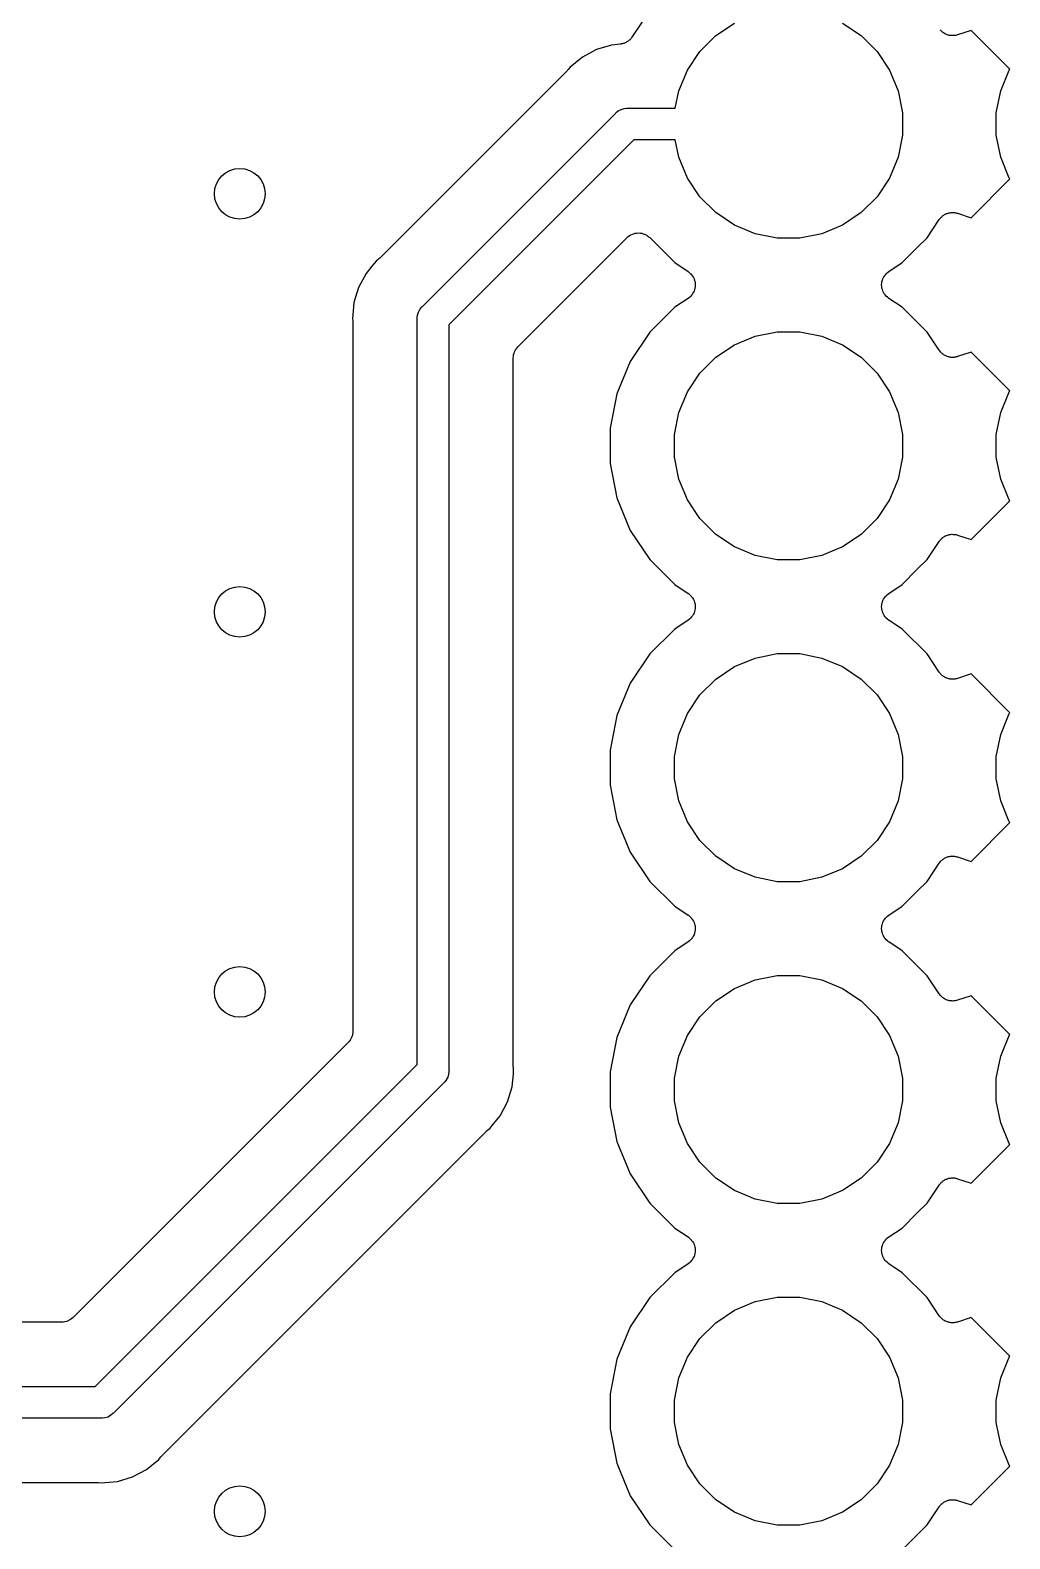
# Model space of a CAD drawing. Extents: x 111.5 to 136.5, y -112.4 to -77.5.
# Drawn here: x 123.95 to 131.68, y -100.02 to -88.11 of the extents above; entities that cross this region are included whole.
import ezdxf

# ---------------------------------------------------------------- set-up
doc = ezdxf.new("R2010")
doc.units = 0
doc.header["$MEASUREMENT"] = 0
doc.layers.add('BLACK', color=7, linetype='CONTINUOUS')

msp = doc.modelspace()

# ---------------------------------------------------------------- linework, layer by layer
at = {"layer": 'BLACK', "linetype": 'CONTINUOUS'}
for p, q in [((128.836, -87.9525), (128.695, -88.1635)), ((129.356, -88.1509), (129.504, -88.0524)), ((130.356, -88.0524), (130.504, -88.1509)), ((131.132, -88.1108), (131.128, -88.1071)), ((131.135, -88.1148), (131.132, -88.1108)), ((131.141, -88.1194), (131.135, -88.1148)), ((131.146, -88.1244), (131.141, -88.1194)), ((131.371, -88.1106), (131.265, -88.1457)), ((131.677, -88.4165), (131.371, -88.1106)), ((128.533, -88.2262), (128.414, -88.2624)), ((128.602, -88.2194), (128.533, -88.2262)), ((128.608, -88.2183), (128.602, -88.2194)), ((128.613, -88.2178), (128.608, -88.2183)), ((128.62, -88.2159), (128.613, -88.2178)), ((128.626, -88.2145), (128.62, -88.2159)), ((128.632, -88.2124), (128.626, -88.2145)), ((128.637, -88.2108), (128.632, -88.2124)), ((128.643, -88.2077), (128.637, -88.2108)), ((128.649, -88.2051), (128.643, -88.2077)), ((128.654, -88.202), (128.649, -88.2051)), ((128.659, -88.1994), (128.654, -88.202)), ((128.664, -88.1951), (128.659, -88.1994)), ((128.67, -88.1914), (128.664, -88.1951)), ((128.674, -88.1874), (128.67, -88.1914)), ((128.678, -88.1839), (128.674, -88.1874)), ((128.683, -88.1787), (128.678, -88.1839)), ((128.688, -88.1739), (128.683, -88.1787)), ((128.691, -88.1693), (128.688, -88.1739)), ((128.694, -88.165), (128.691, -88.1693)), ((128.695, -88.1635), (128.694, -88.165)), ((129.231, -88.2763), (129.356, -88.1509)), ((130.504, -88.1509), (130.629, -88.2763)), ((131.15, -88.1272), (131.146, -88.1244)), ((131.154, -88.1306), (131.15, -88.1272)), ((131.161, -88.134), (131.154, -88.1306)), ((131.167, -88.1379), (131.161, -88.134)), ((131.171, -88.1398), (131.167, -88.1379)), ((131.176, -88.1423), (131.171, -88.1398)), ((131.183, -88.1444), (131.176, -88.1423)), ((131.19, -88.1471), (131.183, -88.1444)), ((131.195, -88.148), (131.19, -88.1471)), ((131.2, -88.1496), (131.195, -88.148)), ((131.207, -88.1503), (131.2, -88.1496)), ((131.214, -88.1516), (131.207, -88.1503)), ((131.219, -88.1516), (131.214, -88.1516)), ((131.224, -88.1521), (131.219, -88.1516)), ((131.232, -88.1514), (131.224, -88.1521)), ((131.239, -88.1514), (131.232, -88.1514)), ((131.244, -88.1503), (131.239, -88.1514)), ((131.249, -88.1498), (131.244, -88.1503)), ((131.256, -88.1478), (131.249, -88.1498)), ((131.263, -88.1463), (131.256, -88.1478)), ((131.265, -88.1457), (131.263, -88.1463)), ((128.304, -88.3211), (128.207, -88.4002)), ((128.414, -88.2624), (128.304, -88.3211)), ((129.132, -88.4237), (129.231, -88.2763)), ((130.629, -88.2763), (130.728, -88.4237)), ((128.183, -88.4288), (126.704, -89.9082)), ((128.187, -88.4247), (128.183, -88.4288)), ((128.19, -88.4209), (128.187, -88.4247)), ((128.192, -88.4196), (128.19, -88.4209)), ((128.207, -88.4002), (128.192, -88.4196)), ((129.065, -88.5875), (129.132, -88.4237)), ((130.728, -88.4237), (130.795, -88.5875)), ((131.605, -88.5875), (131.672, -88.4237)), ((131.672, -88.4237), (131.677, -88.4165)), ((129.037, -88.725), (129.065, -88.5875)), ((130.795, -88.5875), (130.83, -88.7614)), ((131.57, -88.7614), (131.605, -88.5875)), ((127.041, -90.2895), (128.564, -88.7659)), ((128.564, -88.7659), (128.568, -88.7612)), ((128.568, -88.7612), (128.573, -88.7573)), ((128.573, -88.7573), (128.587, -88.7456)), ((128.573, -88.7573), (128.573, -88.7573)), ((128.587, -88.7456), (128.609, -88.734)), ((128.587, -88.7456), (128.587, -88.7456)), ((128.587, -88.7456), (128.587, -88.7456)), ((128.609, -88.734), (128.633, -88.7268)), ((128.633, -88.7268), (128.651, -88.725)), ((128.651, -88.725), (128.657, -88.7244)), ((128.651, -88.725), (128.651, -88.725)), ((128.657, -88.7244), (128.663, -88.725)), ((128.663, -88.725), (129.037, -88.725)), ((130.83, -88.7614), (130.83, -88.9386)), ((131.57, -88.9386), (131.57, -88.7614)), ((130.83, -88.9386), (130.795, -89.1125)), ((131.605, -89.1125), (131.57, -88.9386)), ((128.709, -88.975), (127.25, -90.434)), ((129.037, -88.975), (128.709, -88.975)), ((129.065, -89.1125), (129.037, -88.975)), ((129.132, -89.2763), (129.065, -89.1125)), ((130.795, -89.1125), (130.728, -89.2763)), ((131.672, -89.2763), (131.605, -89.1125)), ((129.231, -89.4237), (129.132, -89.2763)), ((130.728, -89.2763), (130.629, -89.4237)), ((131.371, -89.5894), (131.677, -89.2835)), ((131.677, -89.2835), (131.672, -89.2763)), ((129.356, -89.5491), (129.231, -89.4237)), ((130.629, -89.4237), (130.504, -89.5491)), ((129.504, -89.6476), (129.356, -89.5491)), ((130.504, -89.5491), (130.356, -89.6476)), ((131.209, -89.5495), (131.216, -89.5482)), ((131.216, -89.5482), (131.221, -89.5484)), ((131.221, -89.5484), (131.226, -89.5479)), ((131.226, -89.5479), (131.233, -89.5487)), ((131.233, -89.5487), (131.24, -89.5488)), ((131.24, -89.5488), (131.246, -89.55)), ((129.667, -89.7154), (129.504, -89.6476)), ((130.356, -89.6476), (130.193, -89.7154)), ((131.024, -89.7475), (131.119, -89.6043)), ((131.119, -89.6043), (131.12, -89.6029)), ((131.12, -89.6029), (131.125, -89.5974)), ((131.125, -89.5974), (131.129, -89.5915)), ((131.129, -89.5915), (131.133, -89.5879)), ((131.133, -89.5879), (131.136, -89.5839)), ((131.136, -89.5839), (131.142, -89.5794)), ((131.142, -89.5794), (131.147, -89.5745)), ((131.147, -89.5745), (131.152, -89.5717)), ((131.152, -89.5717), (131.156, -89.5684)), ((131.156, -89.5684), (131.162, -89.5651)), ((131.162, -89.5651), (131.168, -89.5613)), ((131.168, -89.5613), (131.173, -89.5594)), ((131.173, -89.5594), (131.178, -89.557)), ((131.178, -89.557), (131.185, -89.555)), ((131.185, -89.555), (131.191, -89.5524)), ((131.191, -89.5524), (131.196, -89.5515)), ((131.196, -89.5515), (131.201, -89.5501)), ((131.201, -89.5501), (131.209, -89.5495)), ((131.246, -89.55), (131.251, -89.5506)), ((131.251, -89.5506), (131.258, -89.5527)), ((131.258, -89.5527), (131.265, -89.5543)), ((131.265, -89.5543), (131.371, -89.5894)), ((127.795, -90.6072), (128.656, -89.7466)), ((128.656, -89.746), (128.657, -89.7454)), ((128.656, -89.7466), (128.656, -89.746)), ((128.656, -89.746), (128.656, -89.746)), ((128.656, -89.746), (128.656, -89.746)), ((128.657, -89.7454), (128.666, -89.7379)), ((128.666, -89.7379), (128.676, -89.7304)), ((128.676, -89.7299), (128.687, -89.7244)), ((128.676, -89.7302), (128.676, -89.7299)), ((128.676, -89.7304), (128.676, -89.7302)), ((128.687, -89.7244), (128.698, -89.7188)), ((128.698, -89.7185), (128.71, -89.7151)), ((128.698, -89.7187), (128.698, -89.7185)), ((128.698, -89.7188), (128.698, -89.7187)), ((128.71, -89.7151), (128.721, -89.7117)), ((128.721, -89.7117), (128.722, -89.7117)), ((128.722, -89.7116), (128.734, -89.7105)), ((128.722, -89.7117), (128.722, -89.7116)), ((128.734, -89.7105), (128.746, -89.7094)), ((128.746, -89.7094), (128.746, -89.7095)), ((128.746, -89.7095), (128.747, -89.7094)), ((128.747, -89.7094), (128.759, -89.7107)), ((128.759, -89.7107), (128.771, -89.7119)), ((128.771, -89.7119), (128.771, -89.712)), ((128.771, -89.712), (128.772, -89.7121)), ((128.772, -89.7121), (128.783, -89.7157)), ((128.783, -89.7157), (128.794, -89.7192)), ((128.794, -89.7192), (128.795, -89.7194)), ((128.795, -89.7194), (128.795, -89.7195)), ((128.795, -89.7195), (128.806, -89.7253)), ((128.806, -89.7253), (128.816, -89.7309)), ((128.816, -89.7309), (128.817, -89.7312)), ((128.817, -89.7312), (128.817, -89.7314)), ((128.817, -89.7314), (128.826, -89.7391)), ((128.826, -89.7391), (128.835, -89.7466)), ((128.835, -89.7466), (129.032, -89.9437)), ((129.841, -89.75), (129.667, -89.7154)), ((130.019, -89.75), (129.841, -89.75)), ((130.193, -89.7154), (130.019, -89.75)), ((130.947, -89.8243), (131.024, -89.7475)), ((130.828, -89.9437), (130.947, -89.8243)), ((130.947, -89.8243), (130.947, -89.8243)), ((126.643, -89.9723), (126.596, -90.0288)), ((126.675, -89.9324), (126.643, -89.9722)), ((126.643, -89.9722), (126.643, -89.9723)), ((126.695, -89.9166), (126.675, -89.9324)), ((126.698, -89.9128), (126.695, -89.9166)), ((126.703, -89.9095), (126.698, -89.9128)), ((126.704, -89.9082), (126.703, -89.9095)), ((129.032, -89.9437), (129.138, -90.0144)), ((129.138, -90.0144), (129.139, -90.015)), ((129.139, -90.015), (129.139, -90.015)), ((129.139, -90.015), (129.139, -90.015)), ((129.139, -90.015), (129.14, -90.0154)), ((129.14, -90.0154), (129.149, -90.0233)), ((129.149, -90.0233), (129.158, -90.0309)), ((130.703, -90.0296), (130.712, -90.022)), ((130.712, -90.022), (130.722, -90.0144)), ((130.722, -90.0144), (130.828, -89.9437)), ((126.537, -90.1388), (126.501, -90.2581)), ((126.596, -90.0288), (126.537, -90.1388)), ((129.158, -90.0309), (129.158, -90.0312)), ((129.158, -90.0312), (129.159, -90.0314)), ((129.159, -90.0314), (129.166, -90.041)), ((129.166, -90.041), (129.174, -90.0502)), ((129.174, -90.0502), (129.174, -90.0505)), ((129.174, -90.0505), (129.174, -90.0507)), ((129.174, -90.0507), (129.18, -90.0615)), ((129.18, -90.0615), (129.185, -90.0721)), ((129.185, -90.0721), (129.185, -90.0724)), ((129.185, -90.0724), (129.186, -90.0727)), ((129.186, -90.0727), (129.189, -90.0843)), ((129.189, -90.0843), (129.192, -90.0959)), ((129.192, -90.0959), (129.192, -90.0962)), ((129.192, -90.0962), (129.193, -90.0965)), ((129.193, -90.1332), (129.192, -90.1452)), ((129.193, -90.0965), (129.194, -90.1085)), ((129.195, -90.1212), (129.193, -90.1332)), ((129.194, -90.1085), (129.195, -90.1206)), ((129.195, -90.1206), (129.195, -90.1209)), ((129.195, -90.1209), (129.195, -90.1212)), ((130.665, -90.1188), (130.667, -90.1069)), ((130.665, -90.1191), (130.665, -90.1188)), ((130.665, -90.1194), (130.665, -90.1191)), ((130.666, -90.1316), (130.665, -90.1194)), ((130.667, -90.1435), (130.666, -90.1316)), ((130.667, -90.1069), (130.668, -90.0948)), ((130.668, -90.1438), (130.667, -90.1435)), ((130.668, -90.0941), (130.671, -90.0827)), ((130.668, -90.0945), (130.668, -90.0941)), ((130.668, -90.0948), (130.668, -90.0945)), ((130.668, -90.1441), (130.668, -90.1438)), ((130.671, -90.1558), (130.668, -90.1441)), ((130.671, -90.0827), (130.675, -90.0711)), ((130.675, -90.0705), (130.681, -90.0599)), ((130.675, -90.0708), (130.675, -90.0705)), ((130.675, -90.0711), (130.675, -90.0708)), ((130.681, -90.0599), (130.687, -90.0493)), ((130.687, -90.0487), (130.695, -90.0393)), ((130.687, -90.049), (130.687, -90.0487)), ((130.687, -90.0493), (130.687, -90.049)), ((130.695, -90.0393), (130.703, -90.0301)), ((130.703, -90.0299), (130.703, -90.0296)), ((130.703, -90.0301), (130.703, -90.0299)), ((126.501, -90.2581), (126.491, -90.3573)), ((129.138, -90.2256), (129.032, -90.2963)), ((129.148, -90.2179), (129.138, -90.2256)), ((129.157, -90.2103), (129.148, -90.2179)), ((129.165, -90.2006), (129.157, -90.2099)), ((129.157, -90.2099), (129.157, -90.2101)), ((129.157, -90.2101), (129.157, -90.2103)), ((129.173, -90.1913), (129.165, -90.2006)), ((129.179, -90.18), (129.173, -90.1907)), ((129.173, -90.1907), (129.173, -90.191)), ((129.173, -90.191), (129.173, -90.1913)), ((129.185, -90.1695), (129.179, -90.18)), ((129.189, -90.1572), (129.185, -90.1689)), ((129.185, -90.1689), (129.185, -90.1692)), ((129.185, -90.1692), (129.185, -90.1695)), ((129.192, -90.1459), (129.189, -90.1572)), ((129.192, -90.1452), (129.192, -90.1455)), ((129.192, -90.1455), (129.192, -90.1459)), ((130.674, -90.1673), (130.671, -90.1558)), ((130.675, -90.1676), (130.674, -90.1673)), ((130.675, -90.1679), (130.675, -90.1676)), ((130.68, -90.1786), (130.675, -90.1679)), ((130.686, -90.1893), (130.68, -90.1786)), ((130.686, -90.1895), (130.686, -90.1893)), ((130.686, -90.1898), (130.686, -90.1895)), ((130.694, -90.1991), (130.686, -90.1898)), ((130.701, -90.2086), (130.694, -90.1991)), ((130.702, -90.2088), (130.701, -90.2086)), ((130.702, -90.2091), (130.702, -90.2088)), ((130.711, -90.2167), (130.702, -90.2091)), ((130.72, -90.2246), (130.711, -90.2167)), ((130.721, -90.225), (130.72, -90.2246)), ((130.722, -90.2256), (130.721, -90.225)), ((130.721, -90.225), (130.721, -90.225)), ((130.721, -90.225), (130.721, -90.225)), ((130.828, -90.2963), (130.722, -90.2256)), ((126.491, -90.3573), (126.489, -90.3822)), ((126.489, -90.3822), (126.491, -90.4071)), ((126.491, -90.3573), (126.491, -90.3573)), ((126.999, -90.3822), (127, -90.3761)), ((127, -90.3883), (126.999, -90.3822)), ((127, -90.3761), (127.002, -90.3577)), ((127, -90.3761), (127, -90.3761)), ((127.002, -90.3577), (127.009, -90.3341)), ((127.009, -90.3341), (127.021, -90.3124)), ((127.021, -90.3124), (127.036, -90.2934)), ((127.036, -90.2934), (127.041, -90.2895)), ((129.032, -90.2963), (128.836, -90.4925)), ((131.024, -90.4925), (130.828, -90.2963)), ((126.491, -90.4071), (126.492, -90.4088)), ((126.492, -90.4088), (126.491, -90.4142)), ((126.491, -90.4142), (126.492, -90.4195)), ((126.492, -90.4195), (126.492, -91.9127)), ((127, -91.9439), (127, -90.3883)), ((127.25, -90.434), (127.25, -96.3189)), ((128.836, -90.4925), (128.682, -90.7231)), ((129.667, -90.5246), (129.841, -90.49)), ((129.841, -90.49), (130.019, -90.49)), ((130.019, -90.49), (130.193, -90.5246)), ((131.119, -90.6357), (131.024, -90.4925)), ((127.78, -90.6253), (127.788, -90.6163)), ((127.788, -90.6163), (127.795, -90.6072)), ((129.356, -90.6909), (129.504, -90.5924)), ((129.504, -90.5924), (129.667, -90.5246)), ((130.193, -90.5246), (130.356, -90.5924)), ((130.356, -90.5924), (130.504, -90.6909)), ((127.758, -90.6952), (127.759, -90.6836)), ((127.758, -90.6965), (127.758, -90.6952)), ((127.758, -90.6966), (127.758, -90.6965)), ((127.758, -90.697), (127.758, -90.6966)), ((127.758, -90.6966), (127.758, -90.6966)), ((127.758, -96.2877), (127.758, -90.697)), ((127.759, -90.6836), (127.761, -90.6719)), ((127.761, -90.6706), (127.764, -90.6594)), ((127.761, -90.6713), (127.761, -90.6706)), ((127.761, -90.6719), (127.761, -90.6713)), ((127.764, -90.6594), (127.768, -90.6482)), ((127.768, -90.647), (127.774, -90.6367)), ((127.768, -90.6476), (127.768, -90.647)), ((127.768, -90.6482), (127.768, -90.6476)), ((127.774, -90.6367), (127.779, -90.6264)), ((127.779, -90.6264), (127.78, -90.6258)), ((127.78, -90.6258), (127.78, -90.6253)), ((128.682, -90.7231), (128.576, -90.9793)), ((129.231, -90.8163), (129.356, -90.6909)), ((130.504, -90.6909), (130.629, -90.8163)), ((131.124, -90.6412), (131.119, -90.6357)), ((131.128, -90.6471), (131.124, -90.6412)), ((131.132, -90.6508), (131.128, -90.6471)), ((131.135, -90.6548), (131.132, -90.6508)), ((131.141, -90.6594), (131.135, -90.6548)), ((131.146, -90.6644), (131.141, -90.6594)), ((131.15, -90.6672), (131.146, -90.6644)), ((131.154, -90.6706), (131.15, -90.6672)), ((131.161, -90.674), (131.154, -90.6706)), ((131.167, -90.6779), (131.161, -90.674)), ((131.171, -90.6798), (131.167, -90.6779)), ((131.176, -90.6823), (131.171, -90.6798)), ((131.183, -90.6844), (131.176, -90.6823)), ((131.19, -90.6871), (131.183, -90.6844)), ((131.195, -90.688), (131.19, -90.6871)), ((131.2, -90.6896), (131.195, -90.688)), ((131.207, -90.6903), (131.2, -90.6896)), ((131.214, -90.6916), (131.207, -90.6903)), ((131.219, -90.6916), (131.214, -90.6916)), ((131.224, -90.6921), (131.219, -90.6916)), ((131.232, -90.6914), (131.224, -90.6921)), ((131.239, -90.6914), (131.232, -90.6914)), ((131.244, -90.6903), (131.239, -90.6914)), ((131.249, -90.6898), (131.244, -90.6903)), ((131.256, -90.6878), (131.249, -90.6898)), ((131.263, -90.6863), (131.256, -90.6878)), ((131.265, -90.6857), (131.263, -90.6863)), ((131.371, -90.6506), (131.265, -90.6857)), ((131.677, -90.9565), (131.371, -90.6506)), ((129.132, -90.9637), (129.231, -90.8163)), ((130.629, -90.8163), (130.728, -90.9637)), ((129.065, -91.1275), (129.132, -90.9637)), ((130.728, -90.9637), (130.795, -91.1275)), ((131.605, -91.1275), (131.672, -90.9637)), ((131.672, -90.9637), (131.677, -90.9565)), ((128.576, -90.9793), (128.522, -91.2513)), ((129.03, -91.3014), (129.065, -91.1275)), ((130.795, -91.1275), (130.83, -91.3014)), ((131.57, -91.3014), (131.605, -91.1275)), ((128.522, -91.2513), (128.522, -91.5287)), ((129.03, -91.4786), (129.03, -91.3014)), ((130.83, -91.3014), (130.83, -91.4786)), ((131.57, -91.4786), (131.57, -91.3014)), ((128.522, -91.5287), (128.576, -91.8007)), ((129.065, -91.6525), (129.03, -91.4786)), ((130.83, -91.4786), (130.795, -91.6525)), ((131.605, -91.6525), (131.57, -91.4786)), ((129.132, -91.8163), (129.065, -91.6525)), ((130.795, -91.6525), (130.728, -91.8163)), ((131.672, -91.8163), (131.605, -91.6525)), ((128.576, -91.8007), (128.682, -92.0569)), ((126.492, -91.9127), (126.492, -96.0102)), ((129.231, -91.9637), (129.132, -91.8163)), ((130.728, -91.8163), (130.629, -91.9637)), ((131.371, -92.1294), (131.677, -91.8235)), ((131.677, -91.8235), (131.672, -91.8163)), ((127, -96.2732), (127, -91.9439)), ((129.356, -92.0891), (129.231, -91.9637)), ((130.629, -91.9637), (130.504, -92.0891)), ((128.682, -92.0569), (128.836, -92.2875)), ((129.504, -92.1876), (129.356, -92.0891)), ((130.504, -92.0891), (130.356, -92.1876)), ((131.024, -92.2875), (131.119, -92.1443)), ((131.119, -92.1443), (131.12, -92.1429)), ((131.12, -92.1429), (131.125, -92.1374)), ((131.125, -92.1374), (131.129, -92.1315)), ((131.129, -92.1315), (131.133, -92.1279)), ((131.133, -92.1279), (131.136, -92.1239)), ((131.136, -92.1239), (131.142, -92.1194)), ((131.142, -92.1194), (131.147, -92.1145)), ((131.147, -92.1145), (131.152, -92.1117)), ((131.152, -92.1117), (131.156, -92.1084)), ((131.156, -92.1084), (131.162, -92.1051)), ((131.162, -92.1051), (131.168, -92.1013)), ((131.168, -92.1013), (131.173, -92.0994)), ((131.173, -92.0994), (131.178, -92.097)), ((131.178, -92.097), (131.185, -92.095)), ((131.185, -92.095), (131.191, -92.0924)), ((131.191, -92.0924), (131.196, -92.0915)), ((131.196, -92.0915), (131.201, -92.0901)), ((131.201, -92.0901), (131.209, -92.0895)), ((131.209, -92.0895), (131.216, -92.0882)), ((131.216, -92.0882), (131.221, -92.0884)), ((131.221, -92.0884), (131.226, -92.0879)), ((131.226, -92.0879), (131.233, -92.0887)), ((131.233, -92.0887), (131.24, -92.0888)), ((131.24, -92.0888), (131.246, -92.09)), ((131.246, -92.09), (131.251, -92.0906)), ((131.251, -92.0906), (131.258, -92.0927)), ((131.258, -92.0927), (131.265, -92.0943)), ((131.265, -92.0943), (131.371, -92.1294)), ((128.836, -92.2875), (129.032, -92.4837)), ((129.667, -92.2554), (129.504, -92.1876)), ((129.841, -92.29), (129.667, -92.2554)), ((130.193, -92.2554), (130.019, -92.29)), ((130.356, -92.1876), (130.193, -92.2554)), ((130.947, -92.3643), (131.024, -92.2875)), ((130.019, -92.29), (129.841, -92.29)), ((130.828, -92.4837), (130.947, -92.3643)), ((130.947, -92.3643), (130.947, -92.3643)), ((129.032, -92.4837), (129.138, -92.5544)), ((130.722, -92.5544), (130.828, -92.4837)), ((129.138, -92.5544), (129.139, -92.555)), ((129.139, -92.555), (129.139, -92.555)), ((129.139, -92.555), (129.139, -92.555)), ((129.139, -92.555), (129.14, -92.5554)), ((129.14, -92.5554), (129.149, -92.5633)), ((129.149, -92.5633), (129.158, -92.5709)), ((129.158, -92.5709), (129.158, -92.5712)), ((129.158, -92.5712), (129.159, -92.5714)), ((129.159, -92.5714), (129.166, -92.581)), ((129.166, -92.581), (129.174, -92.5902)), ((129.174, -92.5902), (129.174, -92.5905)), ((129.174, -92.5905), (129.174, -92.5907)), ((129.174, -92.5907), (129.18, -92.6015)), ((129.18, -92.6015), (129.185, -92.6121)), ((129.185, -92.6121), (129.185, -92.6124)), ((129.185, -92.6124), (129.186, -92.6127)), ((129.186, -92.6127), (129.189, -92.6243)), ((129.189, -92.6243), (129.192, -92.6359)), ((129.192, -92.6359), (129.192, -92.6362)), ((129.192, -92.6362), (129.193, -92.6365)), ((129.193, -92.6365), (129.194, -92.6485)), ((130.667, -92.6469), (130.668, -92.6348)), ((130.668, -92.6341), (130.671, -92.6227)), ((130.668, -92.6345), (130.668, -92.6341)), ((130.668, -92.6348), (130.668, -92.6345)), ((130.671, -92.6227), (130.675, -92.6111)), ((130.675, -92.6105), (130.681, -92.5999)), ((130.675, -92.6108), (130.675, -92.6105)), ((130.675, -92.6111), (130.675, -92.6108)), ((130.681, -92.5999), (130.687, -92.5893)), ((130.687, -92.5887), (130.695, -92.5793)), ((130.687, -92.589), (130.687, -92.5887)), ((130.687, -92.5893), (130.687, -92.589)), ((130.695, -92.5793), (130.703, -92.5701)), ((130.703, -92.5696), (130.712, -92.562)), ((130.703, -92.5699), (130.703, -92.5696)), ((130.703, -92.5701), (130.703, -92.5699)), ((130.712, -92.562), (130.722, -92.5544)), ((129.148, -92.7579), (129.138, -92.7656)), ((129.157, -92.7503), (129.148, -92.7579)), ((129.165, -92.7406), (129.157, -92.7499)), ((129.157, -92.7499), (129.157, -92.7501)), ((129.157, -92.7501), (129.157, -92.7503)), ((129.173, -92.7313), (129.165, -92.7406)), ((129.179, -92.72), (129.173, -92.7307)), ((129.173, -92.7307), (129.173, -92.731)), ((129.173, -92.731), (129.173, -92.7313)), ((129.185, -92.7095), (129.179, -92.72)), ((129.189, -92.6972), (129.185, -92.7089)), ((129.185, -92.7089), (129.185, -92.7092)), ((129.185, -92.7092), (129.185, -92.7095)), ((129.192, -92.6859), (129.189, -92.6972)), ((129.193, -92.6732), (129.192, -92.6852)), ((129.192, -92.6852), (129.192, -92.6855)), ((129.192, -92.6855), (129.192, -92.6859)), ((129.195, -92.6612), (129.193, -92.6732)), ((129.194, -92.6485), (129.195, -92.6606)), ((129.195, -92.6606), (129.195, -92.6609)), ((129.195, -92.6609), (129.195, -92.6612)), ((130.665, -92.6588), (130.667, -92.6469)), ((130.665, -92.6591), (130.665, -92.6588)), ((130.665, -92.6594), (130.665, -92.6591)), ((130.666, -92.6716), (130.665, -92.6594)), ((130.667, -92.6835), (130.666, -92.6716)), ((130.668, -92.6838), (130.667, -92.6835)), ((130.668, -92.6841), (130.668, -92.6838)), ((130.671, -92.6958), (130.668, -92.6841)), ((130.674, -92.7073), (130.671, -92.6958)), ((130.675, -92.7076), (130.674, -92.7073)), ((130.675, -92.7079), (130.675, -92.7076)), ((130.68, -92.7186), (130.675, -92.7079)), ((130.686, -92.7293), (130.68, -92.7186)), ((130.686, -92.7295), (130.686, -92.7293)), ((130.686, -92.7298), (130.686, -92.7295)), ((130.694, -92.7391), (130.686, -92.7298)), ((130.701, -92.7486), (130.694, -92.7391)), ((130.702, -92.7488), (130.701, -92.7486)), ((130.702, -92.7491), (130.702, -92.7488)), ((130.711, -92.7567), (130.702, -92.7491)), ((130.72, -92.7646), (130.711, -92.7567)), ((129.032, -92.8363), (128.836, -93.0325)), ((129.138, -92.7656), (129.032, -92.8363)), ((130.721, -92.765), (130.72, -92.7646)), ((130.722, -92.7656), (130.721, -92.765)), ((130.721, -92.765), (130.721, -92.765)), ((130.721, -92.765), (130.721, -92.765)), ((130.828, -92.8363), (130.722, -92.7656)), ((131.024, -93.0325), (130.828, -92.8363)), ((128.836, -93.0325), (128.682, -93.2631)), ((129.504, -93.1324), (129.667, -93.0646)), ((129.667, -93.0646), (129.841, -93.03)), ((129.841, -93.03), (130.019, -93.03)), ((130.019, -93.03), (130.193, -93.0646)), ((130.193, -93.0646), (130.356, -93.1324)), ((131.119, -93.1757), (131.024, -93.0325)), ((129.231, -93.3563), (129.356, -93.2309)), ((129.356, -93.2309), (129.504, -93.1324)), ((130.356, -93.1324), (130.504, -93.2309)), ((130.504, -93.2309), (130.629, -93.3563)), ((131.124, -93.1812), (131.119, -93.1757)), ((131.128, -93.1871), (131.124, -93.1812)), ((131.132, -93.1908), (131.128, -93.1871)), ((131.135, -93.1948), (131.132, -93.1908)), ((131.141, -93.1994), (131.135, -93.1948)), ((131.146, -93.2044), (131.141, -93.1994)), ((131.15, -93.2072), (131.146, -93.2044)), ((131.154, -93.2106), (131.15, -93.2072)), ((131.161, -93.214), (131.154, -93.2106)), ((131.167, -93.2179), (131.161, -93.214)), ((131.171, -93.2198), (131.167, -93.2179)), ((131.176, -93.2223), (131.171, -93.2198)), ((131.183, -93.2244), (131.176, -93.2223)), ((131.19, -93.2271), (131.183, -93.2244)), ((131.195, -93.228), (131.19, -93.2271)), ((131.2, -93.2296), (131.195, -93.228)), ((131.207, -93.2303), (131.2, -93.2296)), ((131.214, -93.2316), (131.207, -93.2303)), ((131.219, -93.2316), (131.214, -93.2316)), ((131.224, -93.2321), (131.219, -93.2316)), ((131.232, -93.2314), (131.224, -93.2321)), ((131.239, -93.2314), (131.232, -93.2314)), ((131.244, -93.2303), (131.239, -93.2314)), ((131.249, -93.2298), (131.244, -93.2303)), ((131.256, -93.2278), (131.249, -93.2298)), ((131.263, -93.2263), (131.256, -93.2278)), ((131.265, -93.2257), (131.263, -93.2263)), ((131.371, -93.1906), (131.265, -93.2257)), ((131.677, -93.4965), (131.371, -93.1906)), ((128.682, -93.2631), (128.576, -93.5193)), ((129.132, -93.5037), (129.231, -93.3563)), ((130.629, -93.3563), (130.728, -93.5037)), ((128.576, -93.5193), (128.522, -93.7913)), ((129.065, -93.6675), (129.132, -93.5037)), ((130.728, -93.5037), (130.795, -93.6675)), ((131.605, -93.6675), (131.672, -93.5037)), ((131.672, -93.5037), (131.677, -93.4965)), ((129.03, -93.8414), (129.065, -93.6675)), ((130.795, -93.6675), (130.83, -93.8414)), ((131.57, -93.8414), (131.605, -93.6675)), ((128.522, -93.7913), (128.522, -94.0687)), ((129.03, -94.0186), (129.03, -93.8414)), ((130.83, -93.8414), (130.83, -94.0186)), ((131.57, -94.0186), (131.57, -93.8414)), ((128.522, -94.0687), (128.576, -94.3407)), ((129.065, -94.1925), (129.03, -94.0186)), ((130.83, -94.0186), (130.795, -94.1925)), ((131.605, -94.1925), (131.57, -94.0186)), ((129.132, -94.3563), (129.065, -94.1925)), ((130.795, -94.1925), (130.728, -94.3563)), ((131.672, -94.3563), (131.605, -94.1925)), ((128.576, -94.3407), (128.682, -94.5969)), ((129.231, -94.5037), (129.132, -94.3563)), ((130.728, -94.3563), (130.629, -94.5037)), ((131.371, -94.6694), (131.677, -94.3635)), ((131.677, -94.3635), (131.672, -94.3563)), ((129.356, -94.6291), (129.231, -94.5037)), ((130.629, -94.5037), (130.504, -94.6291)), ((128.682, -94.5969), (128.836, -94.8275)), ((129.504, -94.7276), (129.356, -94.6291)), ((130.504, -94.6291), (130.356, -94.7276)), ((131.129, -94.6715), (131.133, -94.6679)), ((131.133, -94.6679), (131.136, -94.6639)), ((131.136, -94.6639), (131.142, -94.6594)), ((131.142, -94.6594), (131.147, -94.6545)), ((131.147, -94.6545), (131.152, -94.6517)), ((131.152, -94.6517), (131.156, -94.6484)), ((131.156, -94.6484), (131.162, -94.6451)), ((131.162, -94.6451), (131.168, -94.6413)), ((131.168, -94.6413), (131.173, -94.6394)), ((131.173, -94.6394), (131.178, -94.637)), ((131.178, -94.637), (131.185, -94.635)), ((131.185, -94.635), (131.191, -94.6324)), ((131.191, -94.6324), (131.196, -94.6315)), ((131.196, -94.6315), (131.201, -94.6301)), ((131.201, -94.6301), (131.209, -94.6295)), ((131.209, -94.6295), (131.216, -94.6282)), ((131.216, -94.6282), (131.221, -94.6284)), ((131.221, -94.6284), (131.226, -94.6279)), ((131.226, -94.6279), (131.233, -94.6287)), ((131.233, -94.6287), (131.24, -94.6288)), ((131.24, -94.6288), (131.246, -94.63)), ((131.246, -94.63), (131.251, -94.6306)), ((131.251, -94.6306), (131.258, -94.6327)), ((131.258, -94.6327), (131.265, -94.6343)), ((131.265, -94.6343), (131.371, -94.6694)), ((129.667, -94.7954), (129.504, -94.7276)), ((130.356, -94.7276), (130.193, -94.7954)), ((131.024, -94.8275), (131.119, -94.6843)), ((131.119, -94.6843), (131.12, -94.6829)), ((131.12, -94.6829), (131.125, -94.6774)), ((131.125, -94.6774), (131.129, -94.6715)), ((128.836, -94.8275), (129.032, -95.0237)), ((129.841, -94.83), (129.667, -94.7954)), ((130.019, -94.83), (129.841, -94.83)), ((130.193, -94.7954), (130.019, -94.83)), ((130.828, -95.0237), (130.947, -94.9043)), ((130.947, -94.9043), (131.024, -94.8275)), ((130.947, -94.9043), (130.947, -94.9043)), ((129.032, -95.0237), (129.138, -95.0944)), ((130.722, -95.0944), (130.828, -95.0237)), ((129.138, -95.0944), (129.139, -95.095)), ((129.139, -95.095), (129.139, -95.095)), ((129.139, -95.095), (129.139, -95.095)), ((129.139, -95.095), (129.14, -95.0954)), ((129.14, -95.0954), (129.149, -95.1033)), ((129.149, -95.1033), (129.158, -95.1109)), ((129.158, -95.1109), (129.158, -95.1112)), ((129.158, -95.1112), (129.159, -95.1114)), ((129.159, -95.1114), (129.166, -95.121)), ((129.166, -95.121), (129.174, -95.1302)), ((129.174, -95.1302), (129.174, -95.1305)), ((129.174, -95.1305), (129.174, -95.1307)), ((129.174, -95.1307), (129.18, -95.1415)), ((129.18, -95.1415), (129.185, -95.1521)), ((130.675, -95.1505), (130.681, -95.1399)), ((130.681, -95.1399), (130.687, -95.1293)), ((130.687, -95.1287), (130.695, -95.1193)), ((130.687, -95.129), (130.687, -95.1287)), ((130.687, -95.1293), (130.687, -95.129)), ((130.695, -95.1193), (130.703, -95.1101)), ((130.703, -95.1097), (130.712, -95.102)), ((130.703, -95.1099), (130.703, -95.1097)), ((130.703, -95.1101), (130.703, -95.1099)), ((130.712, -95.102), (130.722, -95.0944)), ((129.179, -95.26), (129.173, -95.2707)), ((129.185, -95.2495), (129.179, -95.26)), ((129.185, -95.1521), (129.185, -95.1524)), ((129.185, -95.1524), (129.186, -95.1527)), ((129.189, -95.2372), (129.185, -95.2489)), ((129.185, -95.2489), (129.185, -95.2492)), ((129.185, -95.2492), (129.185, -95.2495)), ((129.186, -95.1527), (129.189, -95.1643)), ((129.189, -95.1643), (129.192, -95.1759)), ((129.192, -95.2259), (129.189, -95.2372)), ((129.192, -95.1759), (129.192, -95.1762)), ((129.192, -95.1762), (129.193, -95.1765)), ((129.193, -95.2132), (129.192, -95.2252)), ((129.192, -95.2252), (129.192, -95.2255)), ((129.192, -95.2255), (129.192, -95.2259)), ((129.193, -95.1765), (129.194, -95.1885)), ((129.195, -95.2012), (129.193, -95.2132)), ((129.194, -95.1885), (129.195, -95.2006)), ((129.195, -95.2006), (129.195, -95.2009)), ((129.195, -95.2009), (129.195, -95.2012)), ((130.665, -95.1988), (130.667, -95.1869)), ((130.665, -95.1991), (130.665, -95.1988)), ((130.665, -95.1994), (130.665, -95.1991)), ((130.666, -95.2116), (130.665, -95.1994)), ((130.667, -95.2235), (130.666, -95.2116)), ((130.667, -95.1869), (130.668, -95.1748)), ((130.668, -95.2238), (130.667, -95.2235)), ((130.668, -95.1741), (130.671, -95.1628)), ((130.668, -95.1745), (130.668, -95.1741)), ((130.668, -95.1748), (130.668, -95.1745)), ((130.668, -95.2241), (130.668, -95.2238)), ((130.671, -95.2358), (130.668, -95.2241)), ((130.671, -95.1628), (130.675, -95.1511)), ((130.674, -95.2473), (130.671, -95.2358)), ((130.675, -95.2476), (130.674, -95.2473)), ((130.675, -95.1508), (130.675, -95.1505)), ((130.675, -95.1511), (130.675, -95.1508)), ((130.675, -95.2479), (130.675, -95.2476)), ((130.68, -95.2586), (130.675, -95.2479)), ((130.686, -95.2693), (130.68, -95.2586)), ((129.032, -95.3763), (128.836, -95.5725)), ((129.138, -95.3056), (129.032, -95.3763)), ((129.148, -95.2979), (129.138, -95.3056)), ((129.157, -95.2903), (129.148, -95.2979)), ((129.165, -95.2806), (129.157, -95.2899)), ((129.157, -95.2899), (129.157, -95.2901)), ((129.157, -95.2901), (129.157, -95.2903)), ((129.173, -95.2713), (129.165, -95.2806)), ((129.173, -95.2707), (129.173, -95.271)), ((129.173, -95.271), (129.173, -95.2713)), ((130.686, -95.2695), (130.686, -95.2693)), ((130.686, -95.2698), (130.686, -95.2695)), ((130.694, -95.2791), (130.686, -95.2698)), ((130.701, -95.2886), (130.694, -95.2791)), ((130.702, -95.2888), (130.701, -95.2886)), ((130.702, -95.2891), (130.702, -95.2888)), ((130.711, -95.2967), (130.702, -95.2891)), ((130.72, -95.3046), (130.711, -95.2967)), ((130.721, -95.305), (130.72, -95.3046)), ((130.722, -95.3056), (130.721, -95.305)), ((130.721, -95.305), (130.721, -95.305)), ((130.721, -95.305), (130.721, -95.305)), ((130.828, -95.3763), (130.722, -95.3056)), ((131.024, -95.5725), (130.828, -95.3763)), ((128.836, -95.5725), (128.682, -95.8031)), ((129.504, -95.6724), (129.667, -95.6046)), ((129.667, -95.6046), (129.841, -95.57)), ((129.841, -95.57), (130.019, -95.57)), ((130.019, -95.57), (130.193, -95.6046)), ((130.193, -95.6046), (130.356, -95.6724)), ((131.119, -95.7157), (131.024, -95.5725)), ((129.356, -95.7709), (129.504, -95.6724)), ((130.356, -95.6724), (130.504, -95.7709)), ((131.124, -95.7212), (131.119, -95.7157)), ((131.128, -95.7271), (131.124, -95.7212)), ((131.132, -95.7308), (131.128, -95.7271)), ((131.135, -95.7348), (131.132, -95.7308)), ((131.141, -95.7394), (131.135, -95.7348)), ((131.146, -95.7444), (131.141, -95.7394)), ((131.371, -95.7306), (131.265, -95.7657)), ((131.677, -96.0365), (131.371, -95.7306)), ((128.682, -95.8031), (128.576, -96.0593)), ((129.231, -95.8963), (129.356, -95.7709)), ((130.504, -95.7709), (130.629, -95.8963)), ((131.15, -95.7472), (131.146, -95.7444)), ((131.154, -95.7506), (131.15, -95.7472)), ((131.161, -95.754), (131.154, -95.7506)), ((131.167, -95.7579), (131.161, -95.754)), ((131.171, -95.7598), (131.167, -95.7579)), ((131.176, -95.7623), (131.171, -95.7598)), ((131.183, -95.7644), (131.176, -95.7623)), ((131.19, -95.7671), (131.183, -95.7644)), ((131.195, -95.768), (131.19, -95.7671)), ((131.2, -95.7696), (131.195, -95.768)), ((131.207, -95.7703), (131.2, -95.7696)), ((131.214, -95.7716), (131.207, -95.7703)), ((131.219, -95.7716), (131.214, -95.7716)), ((131.224, -95.7721), (131.219, -95.7716)), ((131.232, -95.7714), (131.224, -95.7721)), ((131.239, -95.7714), (131.232, -95.7714)), ((131.244, -95.7703), (131.239, -95.7714)), ((131.249, -95.7698), (131.244, -95.7703)), ((131.256, -95.7678), (131.249, -95.7698)), ((131.263, -95.7663), (131.256, -95.7678)), ((131.265, -95.7657), (131.263, -95.7663)), ((129.132, -96.0437), (129.231, -95.8963)), ((130.629, -95.8963), (130.728, -96.0437)), ((126.462, -96.0909), (126.455, -96.1)), ((126.47, -96.0819), (126.462, -96.0909)), ((126.471, -96.0808), (126.47, -96.0814)), ((126.47, -96.0814), (126.47, -96.0819)), ((126.476, -96.0705), (126.471, -96.0808)), ((126.482, -96.0602), (126.476, -96.0705)), ((126.486, -96.0478), (126.482, -96.059)), ((126.482, -96.059), (126.482, -96.0596)), ((126.482, -96.0596), (126.482, -96.0602)), ((126.489, -96.0366), (126.486, -96.0478)), ((126.491, -96.0237), (126.489, -96.0353)), ((126.489, -96.0353), (126.489, -96.0359)), ((126.489, -96.0359), (126.489, -96.0366)), ((126.492, -96.012), (126.491, -96.0237)), ((126.492, -96.0102), (126.492, -96.0106)), ((126.492, -96.0106), (126.492, -96.0106)), ((126.492, -96.0106), (126.492, -96.0107)), ((126.492, -96.0107), (126.492, -96.012)), ((128.576, -96.0593), (128.522, -96.3313)), ((129.065, -96.2075), (129.132, -96.0437)), ((130.728, -96.0437), (130.795, -96.2075)), ((131.605, -96.2075), (131.672, -96.0437)), ((131.672, -96.0437), (131.677, -96.0365)), ((126.455, -96.1), (124.285, -98.2698)), ((129.03, -96.3814), (129.065, -96.2075)), ((130.795, -96.2075), (130.83, -96.3814)), ((131.57, -96.3814), (131.605, -96.2075)), ((124.458, -98.815), (127, -96.2732)), ((127.25, -96.3311), (127.248, -96.3495)), ((127.25, -96.3189), (127.251, -96.325)), ((127.251, -96.325), (127.25, -96.3311)), ((127.25, -96.3311), (127.25, -96.3311)), ((127.759, -96.293), (127.758, -96.2877)), ((127.758, -96.2984), (127.759, -96.293)), ((127.759, -96.3001), (127.758, -96.2984)), ((127.761, -96.325), (127.759, -96.3001)), ((127.759, -96.3499), (127.761, -96.325)), ((128.522, -96.3313), (128.522, -96.6087)), ((127.209, -96.4177), (124.603, -99.024)), ((127.214, -96.4138), (127.209, -96.4177)), ((127.218, -96.4091), (127.214, -96.4138)), ((127.228, -96.3969), (127.218, -96.4091)), ((127.218, -96.4091), (127.218, -96.4091)), ((127.229, -96.3948), (127.228, -96.3969)), ((127.241, -96.3731), (127.229, -96.3948)), ((127.248, -96.3495), (127.241, -96.3731)), ((127.713, -96.5684), (127.749, -96.4491)), ((127.749, -96.4491), (127.759, -96.3499)), ((127.759, -96.3499), (127.759, -96.3499)), ((129.03, -96.5586), (129.03, -96.3814)), ((130.83, -96.3814), (130.83, -96.5586)), ((131.57, -96.5586), (131.57, -96.3814)), ((127.654, -96.6784), (127.713, -96.5684)), ((129.065, -96.7325), (129.03, -96.5586)), ((130.83, -96.5586), (130.795, -96.7325)), ((131.605, -96.7325), (131.57, -96.5586)), ((127.591, -96.7554), (127.654, -96.6784)), ((128.522, -96.6087), (128.576, -96.8807)), ((124.984, -99.3612), (127.546, -96.799)), ((127.546, -96.799), (127.547, -96.7977)), ((127.547, -96.7977), (127.552, -96.7944)), ((127.552, -96.7944), (127.555, -96.7906)), ((127.555, -96.7906), (127.575, -96.7748)), ((127.575, -96.7748), (127.591, -96.7554)), ((127.591, -96.7554), (127.591, -96.7554)), ((129.132, -96.8963), (129.065, -96.7325)), ((130.795, -96.7325), (130.728, -96.8963)), ((131.672, -96.8963), (131.605, -96.7325)), ((128.576, -96.8807), (128.682, -97.1369)), ((129.231, -97.0437), (129.132, -96.8963)), ((130.728, -96.8963), (130.629, -97.0437)), ((131.371, -97.2094), (131.677, -96.9035)), ((131.677, -96.9035), (131.672, -96.8963)), ((129.356, -97.1691), (129.231, -97.0437)), ((130.629, -97.0437), (130.504, -97.1691)), ((128.682, -97.1369), (128.836, -97.3675)), ((129.504, -97.2676), (129.356, -97.1691)), ((130.504, -97.1691), (130.356, -97.2676)), ((131.196, -97.1715), (131.201, -97.1701)), ((131.201, -97.1701), (131.209, -97.1695)), ((131.209, -97.1695), (131.216, -97.1682)), ((131.216, -97.1682), (131.221, -97.1684)), ((131.221, -97.1684), (131.226, -97.1679)), ((131.226, -97.1679), (131.233, -97.1687)), ((131.233, -97.1687), (131.24, -97.1688)), ((131.24, -97.1688), (131.246, -97.17)), ((131.246, -97.17), (131.251, -97.1706)), ((129.667, -97.3354), (129.504, -97.2676)), ((130.356, -97.2676), (130.193, -97.3354)), ((131.024, -97.3675), (131.119, -97.2243)), ((131.119, -97.2243), (131.12, -97.2229)), ((131.12, -97.2229), (131.125, -97.2174)), ((131.125, -97.2174), (131.129, -97.2115)), ((131.129, -97.2115), (131.133, -97.2079)), ((131.133, -97.2079), (131.136, -97.2039)), ((131.136, -97.2039), (131.142, -97.1994)), ((131.142, -97.1994), (131.147, -97.1945)), ((131.147, -97.1945), (131.152, -97.1917)), ((131.152, -97.1917), (131.156, -97.1884)), ((131.156, -97.1884), (131.162, -97.1851)), ((131.162, -97.1851), (131.168, -97.1813)), ((131.168, -97.1813), (131.173, -97.1794)), ((131.173, -97.1794), (131.178, -97.177)), ((131.178, -97.177), (131.185, -97.175)), ((131.185, -97.175), (131.191, -97.1724)), ((131.191, -97.1724), (131.196, -97.1715)), ((131.251, -97.1706), (131.258, -97.1727)), ((131.258, -97.1727), (131.265, -97.1743)), ((131.265, -97.1743), (131.371, -97.2094)), ((128.836, -97.3675), (129.032, -97.5637)), ((129.841, -97.37), (129.667, -97.3354)), ((130.019, -97.37), (129.841, -97.37)), ((130.193, -97.3354), (130.019, -97.37)), ((130.947, -97.4443), (131.024, -97.3675)), ((130.828, -97.5637), (130.947, -97.4443)), ((130.947, -97.4443), (130.947, -97.4443)), ((129.032, -97.5637), (129.138, -97.6344)), ((129.138, -97.6344), (129.139, -97.635)), ((129.139, -97.635), (129.139, -97.635)), ((129.139, -97.635), (129.139, -97.635)), ((129.139, -97.635), (129.14, -97.6354)), ((129.14, -97.6354), (129.149, -97.6433)), ((129.149, -97.6433), (129.158, -97.6509)), ((130.703, -97.6496), (130.712, -97.642)), ((130.712, -97.642), (130.722, -97.6344)), ((130.722, -97.6344), (130.828, -97.5637)), ((129.158, -97.6509), (129.158, -97.6512)), ((129.158, -97.6512), (129.159, -97.6514)), ((129.159, -97.6514), (129.166, -97.661)), ((129.166, -97.661), (129.174, -97.6702)), ((129.174, -97.6702), (129.174, -97.6705)), ((129.174, -97.6705), (129.174, -97.6707)), ((129.174, -97.6707), (129.18, -97.6815)), ((129.18, -97.6815), (129.185, -97.6921)), ((129.185, -97.6921), (129.185, -97.6924)), ((129.185, -97.6924), (129.186, -97.6927)), ((129.186, -97.6927), (129.189, -97.7043)), ((129.189, -97.7043), (129.192, -97.7159)), ((129.192, -97.7659), (129.189, -97.7772)), ((129.192, -97.7159), (129.192, -97.7162)), ((129.192, -97.7162), (129.193, -97.7165)), ((129.193, -97.7532), (129.192, -97.7652)), ((129.192, -97.7652), (129.192, -97.7655)), ((129.192, -97.7655), (129.192, -97.7659)), ((129.193, -97.7165), (129.194, -97.7285)), ((129.195, -97.7412), (129.193, -97.7532)), ((129.194, -97.7285), (129.195, -97.7406)), ((129.195, -97.7406), (129.195, -97.7409)), ((129.195, -97.7409), (129.195, -97.7412)), ((130.665, -97.7388), (130.667, -97.7269)), ((130.665, -97.7391), (130.665, -97.7388)), ((130.665, -97.7394), (130.665, -97.7391)), ((130.666, -97.7516), (130.665, -97.7394)), ((130.667, -97.7635), (130.666, -97.7516)), ((130.667, -97.7269), (130.668, -97.7148)), ((130.668, -97.7638), (130.667, -97.7635)), ((130.668, -97.7141), (130.671, -97.7027)), ((130.668, -97.7145), (130.668, -97.7141)), ((130.668, -97.7148), (130.668, -97.7145)), ((130.668, -97.7641), (130.668, -97.7638)), ((130.671, -97.7758), (130.668, -97.7641)), ((130.671, -97.7027), (130.675, -97.6911)), ((130.675, -97.6905), (130.681, -97.6799)), ((130.675, -97.6908), (130.675, -97.6905)), ((130.675, -97.6911), (130.675, -97.6908)), ((130.681, -97.6799), (130.687, -97.6693)), ((130.687, -97.6687), (130.695, -97.6593)), ((130.687, -97.669), (130.687, -97.6687)), ((130.687, -97.6693), (130.687, -97.669)), ((130.695, -97.6593), (130.703, -97.6501)), ((130.703, -97.6499), (130.703, -97.6496)), ((130.703, -97.6501), (130.703, -97.6499)), ((129.138, -97.8456), (129.032, -97.9163)), ((129.148, -97.8379), (129.138, -97.8456)), ((129.157, -97.8303), (129.148, -97.8379)), ((129.165, -97.8206), (129.157, -97.8299)), ((129.157, -97.8299), (129.157, -97.8301)), ((129.157, -97.8301), (129.157, -97.8303)), ((129.173, -97.8113), (129.165, -97.8206)), ((129.179, -97.8), (129.173, -97.8107)), ((129.173, -97.8107), (129.173, -97.811)), ((129.173, -97.811), (129.173, -97.8113)), ((129.185, -97.7895), (129.179, -97.8)), ((129.189, -97.7772), (129.185, -97.7889)), ((129.185, -97.7889), (129.185, -97.7892)), ((129.185, -97.7892), (129.185, -97.7895)), ((130.674, -97.7873), (130.671, -97.7758)), ((130.675, -97.7876), (130.674, -97.7873)), ((130.675, -97.7879), (130.675, -97.7876)), ((130.68, -97.7986), (130.675, -97.7879)), ((130.686, -97.8093), (130.68, -97.7986)), ((130.686, -97.8095), (130.686, -97.8093)), ((130.686, -97.8098), (130.686, -97.8095)), ((130.694, -97.8191), (130.686, -97.8098)), ((130.701, -97.8286), (130.694, -97.8191)), ((130.702, -97.8288), (130.701, -97.8286)), ((130.702, -97.8291), (130.702, -97.8288)), ((130.711, -97.8367), (130.702, -97.8291)), ((130.72, -97.8446), (130.711, -97.8367)), ((130.721, -97.845), (130.72, -97.8446)), ((130.722, -97.8456), (130.721, -97.845)), ((130.721, -97.845), (130.721, -97.845)), ((130.721, -97.845), (130.721, -97.845)), ((130.828, -97.9163), (130.722, -97.8456)), ((129.032, -97.9163), (128.836, -98.1125)), ((131.024, -98.1125), (130.828, -97.9163)), ((128.836, -98.1125), (128.682, -98.3431)), ((129.667, -98.1446), (129.841, -98.11)), ((129.841, -98.11), (130.019, -98.11)), ((130.019, -98.11), (130.193, -98.1446)), ((131.119, -98.2557), (131.024, -98.1125)), ((129.356, -98.3109), (129.504, -98.2124)), ((129.504, -98.2124), (129.667, -98.1446)), ((130.193, -98.1446), (130.356, -98.2124)), ((130.356, -98.2124), (130.504, -98.3109)), ((124.195, -98.307), (122.008, -98.307)), ((124.207, -98.3059), (124.195, -98.307)), ((124.219, -98.3048), (124.207, -98.3059)), ((124.22, -98.3046), (124.219, -98.3046)), ((124.219, -98.3046), (124.219, -98.3048)), ((124.231, -98.3012), (124.22, -98.3046)), ((124.242, -98.2979), (124.231, -98.3012)), ((124.243, -98.2976), (124.242, -98.2979)), ((124.244, -98.2974), (124.243, -98.2976)), ((124.254, -98.2919), (124.244, -98.2974)), ((124.264, -98.2865), (124.254, -98.2919)), ((124.265, -98.2861), (124.264, -98.2865)), ((124.275, -98.2784), (124.265, -98.2858)), ((124.265, -98.2858), (124.265, -98.2861)), ((124.284, -98.271), (124.275, -98.2784)), ((124.285, -98.2701), (124.284, -98.271)), ((124.285, -98.2698), (124.285, -98.2701)), ((124.285, -98.2701), (124.285, -98.2701)), ((124.285, -98.2701), (124.285, -98.2701)), ((128.682, -98.3431), (128.576, -98.5993)), ((129.231, -98.4363), (129.356, -98.3109)), ((130.504, -98.3109), (130.629, -98.4363)), ((131.124, -98.2612), (131.119, -98.2557)), ((131.128, -98.2671), (131.124, -98.2612)), ((131.132, -98.2708), (131.128, -98.2671)), ((131.135, -98.2748), (131.132, -98.2708)), ((131.141, -98.2794), (131.135, -98.2748)), ((131.146, -98.2844), (131.141, -98.2794)), ((131.15, -98.2872), (131.146, -98.2844)), ((131.154, -98.2906), (131.15, -98.2872)), ((131.161, -98.294), (131.154, -98.2906)), ((131.167, -98.2979), (131.161, -98.294)), ((131.171, -98.2998), (131.167, -98.2979)), ((131.176, -98.3023), (131.171, -98.2998)), ((131.183, -98.3044), (131.176, -98.3023)), ((131.19, -98.3071), (131.183, -98.3044)), ((131.195, -98.308), (131.19, -98.3071)), ((131.2, -98.3096), (131.195, -98.308)), ((131.207, -98.3103), (131.2, -98.3096)), ((131.214, -98.3116), (131.207, -98.3103)), ((131.219, -98.3116), (131.214, -98.3116)), ((131.224, -98.3121), (131.219, -98.3116)), ((131.232, -98.3114), (131.224, -98.3121)), ((131.239, -98.3114), (131.232, -98.3114)), ((131.244, -98.3103), (131.239, -98.3114)), ((131.249, -98.3098), (131.244, -98.3103)), ((131.256, -98.3078), (131.249, -98.3098)), ((131.263, -98.3063), (131.256, -98.3078)), ((131.265, -98.3057), (131.263, -98.3063)), ((131.371, -98.2706), (131.265, -98.3057)), ((131.677, -98.5765), (131.371, -98.2706)), ((129.132, -98.5837), (129.231, -98.4363)), ((130.629, -98.4363), (130.728, -98.5837)), ((128.576, -98.5993), (128.522, -98.8713)), ((129.065, -98.7475), (129.132, -98.5837)), ((130.728, -98.5837), (130.795, -98.7475)), ((131.605, -98.7475), (131.672, -98.5837)), ((131.672, -98.5837), (131.677, -98.5765)), ((121.563, -98.815), (124.458, -98.815)), ((129.03, -98.9214), (129.065, -98.7475)), ((130.795, -98.7475), (130.83, -98.9214)), ((131.57, -98.9214), (131.605, -98.7475)), ((128.522, -98.8713), (128.522, -99.1487)), ((129.03, -99.0986), (129.03, -98.9214)), ((130.83, -98.9214), (130.83, -99.0986)), ((131.57, -99.0986), (131.57, -98.9214)), ((124.504, -99.065), (121.563, -99.065)), ((124.51, -99.0656), (124.504, -99.065)), ((124.516, -99.065), (124.51, -99.0656)), ((124.535, -99.0632), (124.516, -99.065)), ((124.516, -99.065), (124.516, -99.065)), ((124.558, -99.056), (124.535, -99.0632)), ((124.58, -99.0444), (124.558, -99.056)), ((124.599, -99.0288), (124.58, -99.0444)), ((124.603, -99.024), (124.599, -99.0288)), ((128.522, -99.1487), (128.576, -99.4207)), ((129.065, -99.2725), (129.03, -99.0986)), ((130.83, -99.0986), (130.795, -99.2725)), ((131.605, -99.2725), (131.57, -99.0986)), ((129.132, -99.4363), (129.065, -99.2725)), ((130.795, -99.2725), (130.728, -99.4363)), ((131.672, -99.4363), (131.605, -99.2725)), ((124.863, -99.4689), (124.96, -99.3898)), ((124.96, -99.3898), (124.976, -99.3704)), ((124.976, -99.3704), (124.977, -99.3691)), ((124.977, -99.3691), (124.981, -99.3653)), ((124.981, -99.3653), (124.984, -99.3612)), ((128.576, -99.4207), (128.682, -99.6769)), ((124.634, -99.5638), (124.753, -99.5276)), ((124.753, -99.5276), (124.863, -99.4689)), ((129.231, -99.5837), (129.132, -99.4363)), ((130.728, -99.4363), (130.629, -99.5837)), ((131.371, -99.7494), (131.677, -99.4435)), ((131.677, -99.4435), (131.672, -99.4363)), ((122.008, -99.573), (124.473, -99.573)), ((124.473, -99.573), (124.474, -99.573)), ((124.474, -99.573), (124.48, -99.5736)), ((124.48, -99.5736), (124.485, -99.5736)), ((124.485, -99.5736), (124.51, -99.5761)), ((124.51, -99.5761), (124.535, -99.5736)), ((124.535, -99.5736), (124.634, -99.5638)), ((124.535, -99.5736), (124.535, -99.5736)), ((129.356, -99.7091), (129.231, -99.5837)), ((130.629, -99.5837), (130.504, -99.7091)), ((128.682, -99.6769), (128.836, -99.9075)), ((129.504, -99.8076), (129.356, -99.7091)), ((130.504, -99.7091), (130.356, -99.8076)), ((131.024, -99.9075), (131.119, -99.7643)), ((131.119, -99.7643), (131.12, -99.7629)), ((131.12, -99.7629), (131.125, -99.7574)), ((131.125, -99.7574), (131.129, -99.7515)), ((131.129, -99.7515), (131.133, -99.7479)), ((131.133, -99.7479), (131.136, -99.7439)), ((131.136, -99.7439), (131.142, -99.7394)), ((131.142, -99.7394), (131.147, -99.7345)), ((131.147, -99.7345), (131.152, -99.7317)), ((131.152, -99.7317), (131.156, -99.7284)), ((131.156, -99.7284), (131.162, -99.7251)), ((131.162, -99.7251), (131.168, -99.7213)), ((131.168, -99.7213), (131.173, -99.7194)), ((131.173, -99.7194), (131.178, -99.717)), ((131.178, -99.717), (131.185, -99.715)), ((131.185, -99.715), (131.191, -99.7124)), ((131.191, -99.7124), (131.196, -99.7115)), ((131.196, -99.7115), (131.201, -99.7101)), ((131.201, -99.7101), (131.209, -99.7095)), ((131.209, -99.7095), (131.216, -99.7082)), ((131.216, -99.7082), (131.221, -99.7084)), ((131.221, -99.7084), (131.226, -99.7079)), ((131.226, -99.7079), (131.233, -99.7087)), ((131.233, -99.7087), (131.24, -99.7088)), ((131.24, -99.7088), (131.246, -99.71)), ((131.246, -99.71), (131.251, -99.7106)), ((131.251, -99.7106), (131.258, -99.7127)), ((131.258, -99.7127), (131.265, -99.7143)), ((131.265, -99.7143), (131.371, -99.7494)), ((128.836, -99.9075), (129.032, -100.104)), ((129.667, -99.8754), (129.504, -99.8076)), ((129.841, -99.91), (129.667, -99.8754)), ((130.193, -99.8754), (130.019, -99.91)), ((130.356, -99.8076), (130.193, -99.8754)), ((130.947, -99.9843), (131.024, -99.9075)), ((130.019, -99.91), (129.841, -99.91)), ((130.828, -100.104), (130.947, -99.9843)), ((130.947, -99.9843), (130.947, -99.9843))]:
    msp.add_line(p, q, dxfattribs=at)
at = {"layer": 'BLACK'}
for centre in [(125.6, -89.4), (125.6, -92.7), (125.6, -95.7), (125.6, -99.8)]:
    msp.add_circle(centre, 0.2, dxfattribs=at)

doc.saveas('drawing.dxf')
